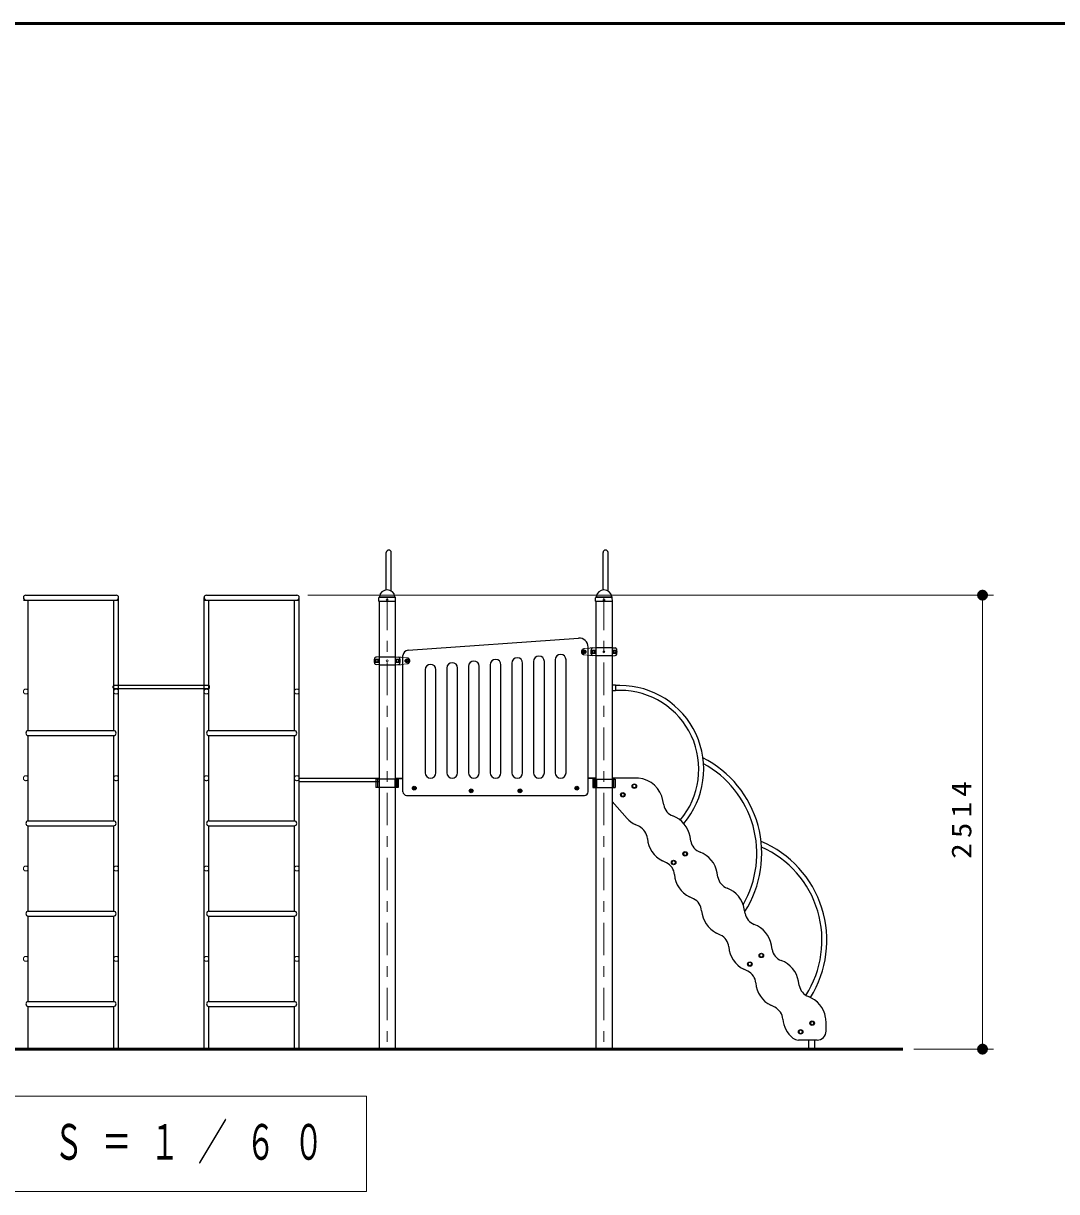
# Model space of a CAD drawing. Units: millimetres on the paper, scale 1:60. Extents: x -385 to 0, y -594 to 267.
# Drawn here: x -271.4 to -176, y -137.8 to -30 of the extents above; entities that cross this region are included whole.
import ezdxf

# ---------------------------------------------------------------- set-up
doc = ezdxf.new("R2010")
doc.units = ezdxf.units.MM
doc.linetypes.add('USER1', pattern=[4.5, 2.5, -2])
doc.linetypes.add('USER2', pattern=[6, 3, -1, 1, -1])
doc.layers.add('LY_1', color=7, linetype='Continuous', lineweight=25)
doc.styles.add('ＭＳ ゴシック', font='')
doc.styles.get('ＭＳ ゴシック').set_extended_font_data('MS Gothic')

# ---------------------------------------------------------------- blocks, each defined once
blk = doc.blocks.new('filled_dot')
at = {"color": 0, "linetype": 'Continuous', "lineweight": -2, "const_width": 1.25}
blk.add_lwpolyline([(-0.625, 0, 1), (0.625, 0, 1)], format="xyb", close=True, dxfattribs=at)

msp = doc.modelspace()

# ---------------------------------------------------------------- linework, layer by layer
at = {"layer": 'LY_1', "lineweight": 50}
for p, q in [((0, -30), (-385, -30)), ((-345.977, -124.657), (-190.21, -124.657))]:
    msp.add_line(p, q, dxfattribs=at)
at = {"layer": 'LY_1'}
for p, q in [((-237.87, -82.27), (-237.87, -78.824)), ((-237.416, -82.375), (-237.416, -78.824)), ((-217.87, -82.27), (-217.87, -78.824)), ((-217.416, -82.375), (-217.416, -78.824)), ((-271.124, -82.764), (-262.791, -82.764)), ((-262.564, -124.657), (-262.564, -82.99)), ((-254.684, -124.657), (-254.684, -82.99)), ((-254.458, -82.764), (-246.124, -82.764)), ((-245.898, -124.657), (-245.898, -82.99)), ((-238.565, -83.332), (-238.558, -83.001)), ((-238.538, -82.953), (-238.52, -82.935)), ((-237.044, -82.953), (-237.063, -82.935)), ((-237.017, -83.332), (-237.024, -83.001)), ((-218.565, -83.332), (-218.558, -83.001)), ((-218.538, -82.953), (-218.52, -82.935)), ((-217.044, -82.953), (-217.063, -82.935)), ((-217.017, -83.332), (-217.024, -83.001)), ((-271.351, -83.217), (-262.564, -83.217)), ((-270.898, -95.264), (-270.898, -83.217)), ((-263.018, -95.264), (-263.018, -83.217)), ((-254.684, -83.217), (-245.898, -83.217)), ((-254.231, -95.264), (-254.231, -83.217)), ((-246.351, -95.264), (-246.351, -83.217)), ((-238.565, -83.332), (-238.557, -83.34)), ((-237.025, -83.34), (-238.557, -83.34)), ((-238.534, -83.34), (-238.534, -124.657)), ((-237.049, -83.34), (-237.049, -124.657)), ((-237.025, -83.34), (-237.017, -83.332)), ((-218.565, -83.332), (-218.557, -83.34)), ((-217.025, -83.34), (-218.557, -83.34)), ((-218.534, -83.34), (-218.534, -124.657)), ((-217.049, -83.34), (-217.049, -124.657)), ((-217.025, -83.34), (-217.017, -83.332)), ((-235.868, -87.847), (-220.142, -86.725)), ((-236.333, -100.907), (-236.333, -88.346)), ((-219.691, -87.952), (-219.624, -87.913)), ((-219.691, -87.952), (-219.691, -88.029)), ((-219.691, -88.029), (-219.624, -88.067)), ((-219.624, -87.913), (-219.558, -87.952)), ((-219.624, -88.067), (-219.558, -88.029)), ((-219.558, -87.952), (-219.558, -88.029)), ((-219.249, -100.907), (-219.249, -87.557)), ((-218.558, -87.615), (-219.083, -87.661)), ((-218.558, -88.365), (-219.083, -88.319)), ((-217.024, -87.615), (-218.558, -87.615)), ((-217.024, -88.365), (-218.558, -88.365)), ((-217.024, -87.615), (-216.761, -87.638)), ((-217.024, -88.365), (-216.761, -88.342)), ((-238.558, -88.449), (-238.821, -88.472)), ((-238.558, -89.199), (-238.821, -89.176)), ((-238.558, -88.449), (-237.024, -88.449)), ((-238.558, -89.199), (-237.024, -89.199)), ((-237.024, -88.449), (-236.499, -88.495)), ((-237.024, -89.199), (-236.499, -89.153)), ((-236.024, -88.785), (-235.958, -88.747)), ((-236.024, -88.785), (-236.024, -88.862)), ((-236.024, -88.862), (-235.958, -88.901)), ((-235.958, -88.747), (-235.891, -88.785)), ((-235.958, -88.901), (-235.891, -88.862)), ((-235.891, -88.785), (-235.891, -88.862)), ((-230.291, -89.342), (-230.291, -99.157)), ((-229.291, -99.157), (-229.291, -89.342)), ((-228.291, -89.188), (-228.291, -99.157)), ((-227.291, -99.157), (-227.291, -89.188)), ((-226.291, -89.035), (-226.291, -99.157)), ((-225.291, -99.157), (-225.291, -89.035)), ((-224.291, -88.881), (-224.291, -99.157)), ((-223.291, -99.157), (-223.291, -88.881)), ((-222.291, -88.728), (-222.291, -99.157)), ((-221.291, -99.157), (-221.291, -88.728)), ((-234.291, -89.648), (-234.291, -99.157)), ((-233.291, -99.157), (-233.291, -89.648)), ((-232.291, -89.495), (-232.291, -99.157)), ((-231.291, -99.157), (-231.291, -89.495)), ((-263.064, -91.309), (-263.064, -91.159)), ((-262.981, -91.075), (-254.268, -91.075)), ((-262.981, -91.392), (-254.268, -91.392)), ((-254.184, -91.309), (-254.184, -91.159)), ((-216.731, -91.057), (-217.049, -91.057)), ((-216.731, -91.59), (-217.049, -91.59)), ((-216.731, -91.057), (-216.731, -91.59)), ((-216.315, -91.097), (-216.731, -91.097)), ((-216.315, -91.55), (-216.731, -91.55)), ((-270.898, -95.264), (-263.018, -95.264)), ((-270.898, -103.597), (-270.898, -95.717)), ((-270.898, -95.717), (-263.018, -95.717)), ((-263.018, -103.597), (-263.018, -95.717)), ((-254.231, -95.264), (-246.351, -95.264)), ((-254.231, -95.717), (-246.351, -95.717)), ((-254.231, -103.597), (-254.231, -95.717)), ((-246.351, -103.597), (-246.351, -95.717)), ((-245.898, -99.657), (-238.534, -99.657)), ((-245.898, -99.974), (-238.534, -99.974)), ((-238.821, -99.757), (-238.821, -100.507)), ((-236.761, -99.757), (-238.821, -99.757)), ((-238.683, -99.757), (-238.683, -100.507)), ((-237.096, -99.757), (-237.096, -100.507)), ((-237.049, -99.657), (-236.333, -99.657)), ((-237.049, -99.695), (-236.333, -99.695)), ((-236.94, -99.757), (-236.94, -100.507)), ((-236.89, -99.757), (-236.89, -100.507)), ((-236.761, -99.757), (-236.761, -100.507)), ((-218.534, -99.657), (-219.249, -99.657)), ((-218.534, -99.695), (-219.249, -99.695)), ((-218.821, -99.757), (-218.821, -100.507)), ((-218.821, -99.757), (-216.761, -99.757)), ((-218.692, -99.757), (-218.692, -100.507)), ((-218.643, -99.757), (-218.643, -100.507)), ((-218.487, -99.757), (-218.487, -100.507)), ((-214.609, -99.657), (-217.049, -99.657)), ((-216.899, -99.757), (-216.899, -100.507)), ((-216.761, -99.757), (-216.761, -100.507)), ((-236.761, -100.507), (-238.821, -100.507)), ((-235.999, -101.24), (-219.583, -101.24)), ((-235.358, -100.535), (-235.291, -100.497)), ((-235.358, -100.535), (-235.358, -100.612)), ((-235.358, -100.612), (-235.291, -100.651)), ((-235.291, -100.497), (-235.224, -100.535)), ((-235.291, -100.651), (-235.224, -100.612)), ((-235.224, -100.535), (-235.224, -100.612)), ((-230.108, -100.785), (-230.041, -100.747)), ((-230.108, -100.785), (-230.108, -100.862)), ((-230.108, -100.862), (-230.041, -100.901)), ((-230.041, -100.747), (-229.974, -100.785)), ((-230.041, -100.901), (-229.974, -100.862)), ((-229.974, -100.785), (-229.974, -100.862)), ((-225.608, -100.785), (-225.541, -100.747)), ((-225.608, -100.785), (-225.608, -100.862)), ((-225.608, -100.862), (-225.541, -100.901)), ((-225.541, -100.747), (-225.474, -100.785)), ((-225.541, -100.901), (-225.474, -100.862)), ((-225.474, -100.785), (-225.474, -100.862)), ((-220.358, -100.535), (-220.291, -100.497)), ((-220.358, -100.535), (-220.358, -100.612)), ((-220.358, -100.612), (-220.291, -100.651)), ((-220.291, -100.497), (-220.224, -100.535)), ((-220.291, -100.651), (-220.224, -100.612)), ((-220.224, -100.535), (-220.224, -100.612)), ((-218.821, -100.507), (-216.761, -100.507)), ((-217.049, -101.802), (-215.661, -103.36)), ((-212.275, -102.125), (-212.348, -101.715)), ((-270.898, -103.597), (-263.018, -103.597)), ((-270.898, -111.93), (-270.898, -104.05)), ((-270.898, -104.05), (-263.018, -104.05)), ((-263.018, -111.93), (-263.018, -104.05)), ((-254.231, -103.597), (-246.351, -103.597)), ((-254.231, -104.05), (-246.351, -104.05)), ((-254.231, -111.93), (-254.231, -104.05)), ((-246.351, -111.93), (-246.351, -104.05)), ((-214.526, -104.124), (-214.9, -103.94)), ((-209.775, -105.458), (-209.848, -105.048)), ((-212.026, -107.458), (-212.4, -107.273)), ((-207.275, -108.792), (-207.348, -108.381)), ((-209.526, -110.791), (-209.9, -110.607)), ((-270.898, -111.93), (-263.018, -111.93)), ((-254.231, -111.93), (-246.351, -111.93)), ((-204.775, -112.125), (-204.848, -111.715)), ((-270.898, -112.384), (-263.018, -112.384)), ((-270.898, -120.264), (-270.898, -112.384)), ((-263.018, -120.264), (-263.018, -112.384)), ((-254.231, -120.264), (-254.231, -112.384)), ((-254.231, -112.384), (-246.351, -112.384)), ((-246.351, -120.264), (-246.351, -112.384)), ((-207.026, -114.124), (-207.4, -113.94)), ((-202.275, -115.458), (-202.348, -115.048)), ((-204.526, -117.458), (-204.9, -117.273)), ((-199.775, -118.792), (-199.848, -118.381)), ((-270.898, -120.264), (-263.018, -120.264)), ((-270.898, -120.717), (-263.018, -120.717)), ((-270.898, -124.657), (-270.898, -120.717)), ((-263.018, -124.657), (-263.018, -120.717)), ((-254.231, -120.264), (-246.351, -120.264)), ((-254.231, -120.717), (-246.351, -120.717)), ((-254.231, -124.657), (-254.231, -120.717)), ((-246.351, -124.657), (-246.351, -120.717)), ((-202.026, -120.791), (-202.4, -120.607)), ((-197.304, -122.99), (-197.304, -122.219)), ((-198.137, -123.824), (-199.846, -123.824)), ((-198.899, -124.657), (-198.899, -123.824)), ((-198.333, -124.657), (-198.333, -123.824))]:
    msp.add_line(p, q, dxfattribs=at)
at = {"layer": 'LY_1', "lineweight": 13}
for p, q in [((-245.124, -82.764), (-181.87, -82.764)), ((-237.047, -82.982), (-238.536, -82.982)), ((-237.077, -82.923), (-238.503, -82.923)), ((-217.047, -82.982), (-218.536, -82.982)), ((-217.077, -82.923), (-218.503, -82.923)), ((-182.87, -82.764), (-182.87, -124.657)), ((-218.903, -88.144), (-218.903, -87.836)), ((-218.595, -87.836), (-218.903, -87.836)), ((-218.595, -88.144), (-218.903, -88.144)), ((-216.987, -87.836), (-216.679, -87.836)), ((-216.987, -88.144), (-216.679, -88.144)), ((-216.679, -88.144), (-216.679, -87.836)), ((-238.903, -88.978), (-238.903, -88.67)), ((-238.595, -88.67), (-238.903, -88.67)), ((-238.595, -88.978), (-238.903, -88.978)), ((-236.987, -88.67), (-236.679, -88.67)), ((-236.987, -88.978), (-236.679, -88.978)), ((-236.679, -88.978), (-236.679, -88.67)), ((-189.21, -124.657), (-181.87, -124.657)), ((-239.694, -129.005), (-296.494, -129.005)), ((-239.694, -137.805), (-239.694, -129.005)), ((-296.494, -137.805), (-239.694, -137.805))]:
    msp.add_line(p, q, dxfattribs=at)
at = {"layer": 'LY_1', "linetype": 'USER2', "lineweight": 13}
for p, q in [((-237.791, -82.99), (-237.791, -124.657)), ((-217.791, -82.99), (-217.791, -124.657))]:
    msp.add_line(p, q, dxfattribs=at)
at = {"layer": 'LY_1', "linetype": 'USER1', "lineweight": 13}
for p, q in [((-219.083, -87.661), (-219.608, -87.7)), ((-219.083, -88.319), (-219.608, -88.281)), ((-218.541, -87.632), (-218.541, -88.349)), ((-217.041, -87.632), (-217.041, -88.349)), ((-238.541, -88.465), (-238.541, -89.182)), ((-237.041, -88.465), (-237.041, -89.182)), ((-236.499, -88.495), (-235.974, -88.533)), ((-236.499, -89.153), (-235.974, -89.114))]:
    msp.add_line(p, q, dxfattribs=at)
at = {"layer": 'LY_1'}
for centre, radius in [((-237.791, -83.207), 0.05), ((-217.791, -83.207), 0.05), ((-219.624, -87.99), 0.175), ((-235.958, -88.824), 0.175), ((-214.989, -100.382), 0.208), ((-235.291, -100.574), 0.175), ((-230.041, -100.824), 0.175), ((-225.541, -100.824), 0.175), ((-220.291, -100.574), 0.175), ((-216.056, -101.182), 0.208), ((-210.302, -106.632), 0.208), ((-211.368, -107.432), 0.208), ((-203.27, -116.007), 0.208), ((-204.337, -116.807), 0.208), ((-199.649, -123.057), 0.208), ((-198.583, -122.257), 0.208)]:
    msp.add_circle(centre, radius, dxfattribs=at)
at = {"layer": 'LY_1', "linetype": 'USER1', "lineweight": 13}
for centre, radius in [((-219.624, -87.99), 0.125), ((-219.624, -87.99), 0.104), ((-235.958, -88.824), 0.125), ((-235.958, -88.824), 0.104), ((-271.124, -91.657), 0.227), ((-262.791, -91.657), 0.227), ((-254.458, -91.657), 0.227), ((-246.124, -91.657), 0.227), ((-271.124, -99.657), 0.227), ((-262.791, -99.657), 0.227), ((-254.458, -99.657), 0.227), ((-246.124, -99.657), 0.227), ((-235.291, -100.574), 0.104), ((-230.041, -100.824), 0.104), ((-225.541, -100.824), 0.104), ((-220.291, -100.574), 0.104), ((-271.124, -107.99), 0.227), ((-262.791, -107.99), 0.227), ((-254.458, -107.99), 0.227), ((-246.124, -107.99), 0.227), ((-271.124, -116.324), 0.227), ((-262.791, -116.324), 0.227), ((-254.458, -116.324), 0.227), ((-246.124, -116.324), 0.227)]:
    msp.add_circle(centre, radius, dxfattribs=at)
at = {"layer": 'LY_1', "lineweight": 13}
for centre, radius in [((-219.624, -87.99), 0.0917), ((-218.749, -87.99), 0.154), ((-218.749, -87.99), 0.0833), ((-217.791, -87.99), 0.0833), ((-216.833, -87.99), 0.154), ((-216.833, -87.99), 0.0833), ((-238.749, -88.824), 0.154), ((-238.749, -88.824), 0.0833), ((-237.791, -88.824), 0.0833), ((-236.833, -88.824), 0.154), ((-236.833, -88.824), 0.0833), ((-235.958, -88.824), 0.0917), ((-214.989, -100.382), 0.142), ((-235.291, -100.574), 0.0917), ((-230.041, -100.824), 0.0917), ((-225.541, -100.824), 0.0917), ((-220.291, -100.574), 0.0917), ((-216.056, -101.182), 0.142), ((-210.302, -106.632), 0.142), ((-211.368, -107.432), 0.142), ((-203.27, -116.007), 0.142), ((-204.337, -116.807), 0.142), ((-198.583, -122.257), 0.142), ((-199.649, -123.057), 0.142)]:
    msp.add_circle(centre, radius, dxfattribs=at)
at = {"layer": 'LY_1'}
for centre, radius, start, end in [((-237.643, -78.824), 0.227, 0, 180), ((-217.643, -78.824), 0.227, 0, 180), ((-271.124, -82.99), 0.227, 90, 270), ((-262.791, -82.99), 0.227, 270, 90), ((-254.458, -82.99), 0.227, 90, 270), ((-246.124, -82.99), 0.227, 270, 90), ((-238.488, -83.002), 0.07, 135, 178.99605), ((-238.553, -82.902), 0.0467, 315, 353.3676), ((-237.791, -82.99), 0.72, 90, 173.3676), ((-237.791, -82.99), 0.72, 6.6324, 90), ((-237.03, -82.902), 0.0467, 186.6324, 225), ((-237.094, -83.002), 0.07, 1.00395, 45), ((-218.488, -83.002), 0.07, 135, 178.99605), ((-218.553, -82.902), 0.0467, 315, 353.3676), ((-217.791, -82.99), 0.72, 90, 173.3676), ((-217.791, -82.99), 0.72, 6.6324, 90), ((-217.03, -82.902), 0.0467, 186.6324, 225), ((-217.094, -83.002), 0.07, 1.00395, 45), ((-220.083, -87.557), 0.833, 0, 94.07912), ((-235.833, -88.346), 0.5, 94.07912, 180), ((-223.791, -88.881), 0.5, 0, 180), ((-221.791, -88.728), 0.5, 0, 180), ((-218.166, -87.99), 0.833, 163.80375, 196.19625), ((-218.806, -87.804), 0.167, 95, 163.80375), ((-218.806, -88.176), 0.167, 196.19625, 265), ((-216.776, -87.804), 0.167, 16.19625, 85), ((-216.776, -88.176), 0.167, 275, 343.80375), ((-217.416, -87.99), 0.833, 343.80375, 16.19625), ((-238.166, -88.824), 0.833, 163.80375, 196.19625), ((-238.806, -88.638), 0.167, 95, 163.80375), ((-238.806, -89.01), 0.167, 196.19625, 265), ((-236.776, -88.638), 0.167, 16.19625, 85), ((-236.776, -89.01), 0.167, 275, 343.80375), ((-237.416, -88.824), 0.833, 343.80375, 16.19625), ((-233.791, -89.648), 0.5, 0, 180), ((-231.791, -89.495), 0.5, 0, 180), ((-229.791, -89.341), 0.5, 0, 180), ((-227.791, -89.188), 0.5, 0, 180), ((-225.791, -89.035), 0.5, 0, 180), ((-262.981, -91.159), 0.0833, 90, 180), ((-262.981, -91.309), 0.0833, 180, 270), ((-254.268, -91.159), 0.0833, 0, 90), ((-254.268, -91.309), 0.0833, 270, 0), ((-216.315, -98.824), 7.727, 319.59389, 90), ((-216.315, -98.824), 7.273, 319.78598, 90), ((-270.898, -95.49), 0.227, 90, 270), ((-263.018, -95.49), 0.227, 270, 90), ((-254.231, -95.49), 0.227, 90, 270), ((-246.351, -95.49), 0.227, 270, 90), ((-213.126, -106.608), 9.893, 327.25471, 63.16398), ((-233.791, -99.157), 0.5, 180, 0), ((-231.791, -99.157), 0.5, 180, 0), ((-229.791, -99.157), 0.5, 180, 0), ((-227.791, -99.157), 0.5, 180, 0), ((-225.791, -99.157), 0.5, 180, 0), ((-223.791, -99.157), 0.5, 180, 0), ((-221.791, -99.157), 0.5, 180, 0), ((-213.126, -106.608), 9.44, 330.01625, 61.38785), ((-214.81, -102.149), 2.5, 10, 85.39926), ((-235.999, -100.907), 0.333, 180, 270), ((-219.583, -100.907), 0.333, 270, 0), ((-210.962, -101.893), 1.333, 190, 249.42056), ((-213.794, -101.698), 2.5, 221.68267, 243.73979), ((-212.31, -105.482), 2.5, 10, 69.42056), ((-270.898, -103.824), 0.227, 90, 270), ((-263.018, -103.824), 0.227, 270, 90), ((-254.231, -103.824), 0.227, 90, 270), ((-246.351, -103.824), 0.227, 270, 90), ((-215.116, -105.32), 1.333, 4.31923, 63.7398), ((-211.294, -105.031), 2.5, 184.31923, 243.73979), ((-208.462, -105.227), 1.333, 190, 249.42056), ((-207.121, -114.615), 9.893, 327.80995, 67.25516), ((-209.81, -108.816), 2.5, 10, 69.42056), ((-207.121, -114.615), 9.44, 327.44918, 65.79848), ((-212.616, -108.653), 1.333, 4.31923, 63.7398), ((-208.794, -108.365), 2.5, 184.31923, 243.73979), ((-205.962, -108.56), 1.333, 190, 249.42056), ((-207.31, -112.149), 2.5, 10, 69.42056), ((-210.116, -111.987), 1.333, 4.31923, 63.7398), ((-270.898, -112.157), 0.227, 90, 270), ((-263.018, -112.157), 0.227, 270, 90), ((-254.231, -112.157), 0.227, 90, 270), ((-246.351, -112.157), 0.227, 270, 90), ((-206.294, -111.698), 2.5, 184.31923, 243.73979), ((-203.462, -111.893), 1.333, 190, 249.42056), ((-204.81, -115.482), 2.5, 10, 69.42056), ((-207.616, -115.32), 1.333, 4.31923, 63.7398), ((-203.794, -115.031), 2.5, 184.31923, 243.73979), ((-200.962, -115.227), 1.333, 190, 249.42056), ((-205.116, -118.653), 1.333, 4.31923, 63.7398), ((-202.31, -118.816), 2.5, 10, 69.42056), ((-201.294, -118.365), 2.5, 184.31923, 243.73979), ((-198.462, -118.56), 1.333, 190, 249.42056), ((-270.898, -120.49), 0.227, 90, 270), ((-263.018, -120.49), 0.227, 270, 90), ((-254.231, -120.49), 0.227, 90, 270), ((-246.351, -120.49), 0.227, 270, 90), ((-199.81, -122.149), 2.5, 9.82779, 69.42056), ((-202.616, -121.987), 1.333, 4.31923, 63.7398), ((-200.215, -122.219), 2.912, 0, 9.82779), ((-198.794, -121.698), 2.5, 184.31923, 230.84364), ((-199.846, -122.99), 0.833, 230.84364, 270), ((-198.137, -122.99), 0.833, 270, 0)]:
    msp.add_arc(centre, radius, start, end, dxfattribs=at)
at = {"layer": 'LY_1', "linetype": 'USER1', "lineweight": 13}
for centre, radius, start, end in [((-219.583, -87.99), 0.291, 95, 265), ((-218.558, -87.632), 0.0167, 0, 91.98888), ((-218.558, -88.349), 0.0167, 270, 0), ((-237.024, -88.465), 0.0167, 88.01112, 180), ((-237.024, -89.182), 0.0167, 180, 270), ((-235.999, -88.824), 0.291, 275, 85)]:
    msp.add_arc(centre, radius, start, end, dxfattribs=at)
at = {"layer": 'LY_1', "lineweight": 13}
for centre, start, end in [((-220.729, -87.99), 355.87048, 4.12952), ((-214.853, -87.99), 175.87048, 184.12952), ((-240.729, -88.824), 355.87048, 4.12952), ((-234.853, -88.824), 175.87048, 184.12952)]:
    msp.add_arc(centre, 2.139, start, end, dxfattribs=at)

# ---------------------------------------------------------------- block references
at = {"layer": 'LY_1', "lineweight": 13, "xscale": 0.4, "yscale": 0.4}
for p, rotation in [((-182.87, -82.764), 270), ((-182.87, -124.657), 90)]:
    msp.add_blockref('filled_dot', p, dxfattribs=dict(at, rotation=rotation))

# ---------------------------------------------------------------- texts
at = {"layer": 'LY_1', "insert": (-183.87, -103.282), "char_height": 1.833, "attachment_point": 8, "rotation": 90, "style": 'ＭＳ ゴシック'}
msp.add_mtext('\\T1.33;\\W1.15;2514', dxfattribs=at)
at = {"layer": 'LY_1', "insert": (-295.094, -133.405), "char_height": 3.299, "attachment_point": 4, "style": 'ＭＳ ゴシック'}
msp.add_mtext('\\T1.64;\\W0.6;Ｃ視立面図\u3000Ｓ＝１／６０', dxfattribs=at)

doc.saveas('drawing.dxf')
